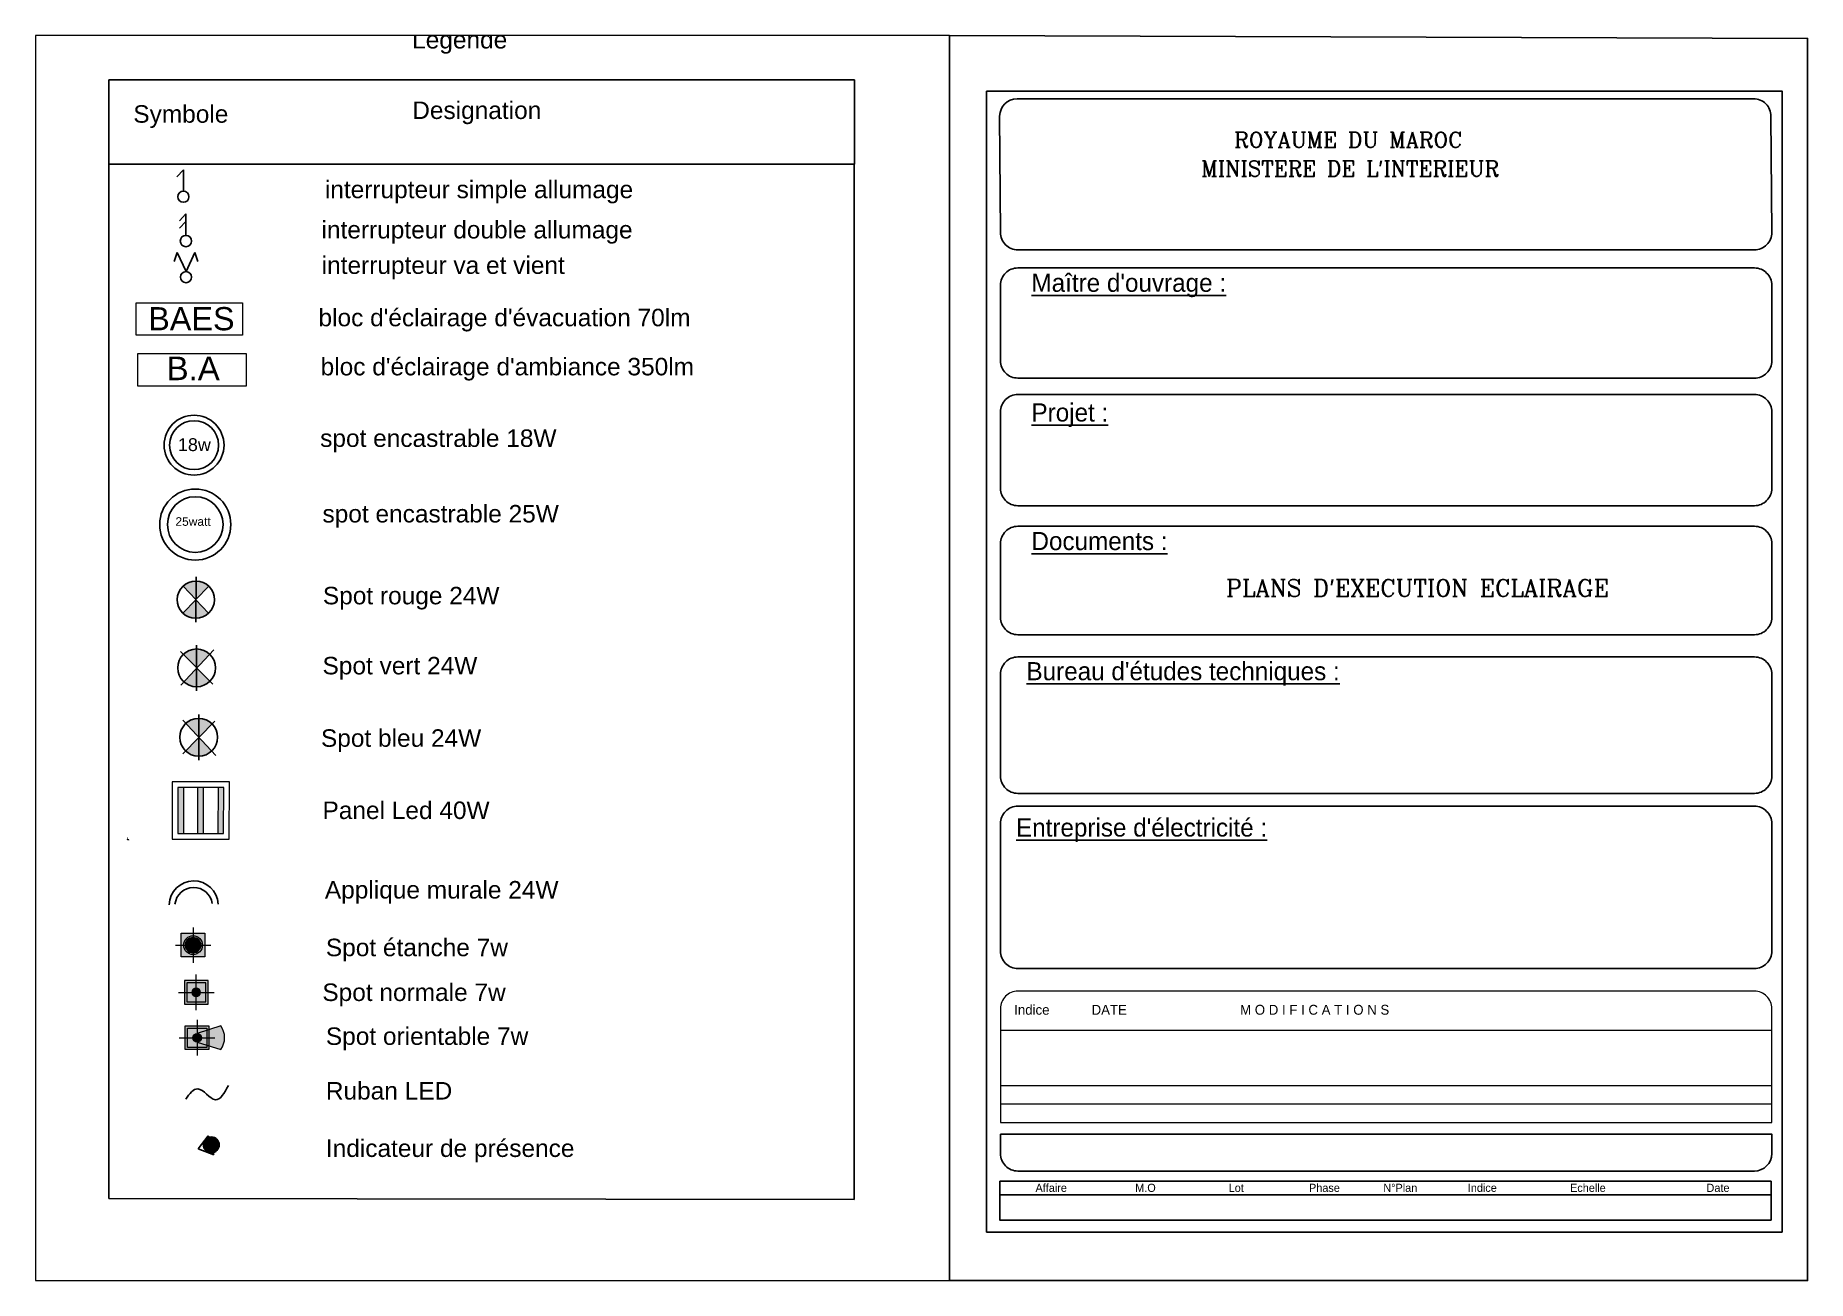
# Paper-space layout 'PG' of a CAD drawing. Header units: millimetres. Extents: x 1 to 8779, y -866 to 2918.
# Drawn here: x 0.5 to 409.3, y 0.7 to 288 of the extents above.
# The model-space entities are those that its viewports show. They can reach past a viewport. Long polylines and large blocks are cut down to what shows.
import ezdxf

# ---------------------------------------------------------------- set-up
doc = ezdxf.new("R2010")
doc.units = ezdxf.units.MM
for name, color, linetype, lineweight, true_color in [('A-TECH-ELEC-VU', 1, 'Continuous', 9, 0xff0000), ('aménagement 2', 250, 'Continuous', 9, 0x333333), ('FAUX PLAFOND OA', 7, 'Continuous', 25, 0xbb5b11)]:
    doc.layers.add(name, color=color, linetype=linetype, lineweight=lineweight, true_color=true_color)
for name, color, linetype in [('BS', 1, 'Continuous'), ('CARTOUCHE', 7, 'Continuous'), ('CIRCUITS ECLAIRAGE', 1, 'Continuous'), ('ECLAIRAGE', 6, 'Continuous'), ('eclairage vision', 1, 'Continuous'), ('ELEC', 7, 'Continuous'), ('ELECTRICITE', 6, 'Continuous'), ('MUR BAS', 7, 'Continuous'), ('SCHUNT-ECL', 20, 'Continuous')]:
    doc.layers.add(name, color=color, linetype=linetype)
doc.layers.add('rev sol_No_stylo__7', color=5, linetype='Continuous', lineweight=35)
doc.styles.add('BATI2C', font='BKANT.TTF')
doc.styles.get("Standard").update_dxf_attribs({"font": 'arial.ttf'})
doc.styles.add('STD', font='arial.ttf')

# ---------------------------------------------------------------- blocks, each defined once
blk = doc.blocks.new('interrupteur simple allumage')
at = {"color": 3}
for p, q in [((0, -27473), (-13941, -42319)), ((0, -73626), (0, -27473))]:
    blk.add_line(p, q, dxfattribs=at)
blk.add_circle((0, -85871), 12245, dxfattribs=at)
blk = doc.blocks.new('interrupteur double allumage')
at = {"color": 3}
for p, q in [((0, -22224), (-14057, -37194)), ((0, -38373), (-14057, -53343)), ((0, -68763), (0, -22224))]:
    blk.add_line(p, q, dxfattribs=at)
blk.add_circle((0, -81109), 12347, dxfattribs=at)
blk = doc.blocks.new('interrupteur va et vient')
at = {"color": 3}
for p, q in [((-54224, 161), (-63058, -26710)), ((-27133, -57936), (-54224, 161)), ((-27143, -57938), (-52, 159)), ((-52, 159), (8782, -26712))]:
    blk.add_line(p, q, dxfattribs=at)
blk.add_circle((-27143, -74945), 17007, dxfattribs=at)
blk = doc.blocks.new('BS')
at = {"layer": 'BS', "color": 5, "lineweight": 20}
blk.add_lwpolyline([(-0.073, 0.734), (0.373, 0.734), (0.373, -0.74), (-0.073, -0.74)], close=True, dxfattribs=at)
at = {"layer": 'BS', "insert": (-0.014, -0.574), "char_height": 0.3211, "width": 1.19868, "attachment_point": 1, "rotation": 90, "style": 'STD'}
blk.add_mtext('BAES', dxfattribs=at)
blk = doc.blocks.new("bloc d'ambiance")
at = {"layer": 'BS', "color": 5, "lineweight": 20}
blk.add_lwpolyline([(22.11, 6.69), (22.11, -6.69), (-22.11, -6.69), (-22.11, 6.69)], close=True, dxfattribs=at)
at = {"layer": 'BS', "insert": (-10.37, 5.39), "char_height": 9.632, "width": 35.9603, "attachment_point": 1, "style": 'STD'}
blk.add_mtext('B.A', dxfattribs=at)
blk = doc.blocks.new('18w')
at = {"layer": 'MUR BAS', "color": 1}
for radius in [46.6, 38.1]:
    blk.add_circle((54837.7, -12071.2), radius, dxfattribs=at)
at = {"layer": 'MUR BAS', "color": 1, "insert": (54812.6, -12060.4), "char_height": 20, "attachment_point": 1}
blk.add_mtext_dynamic_manual_height_columns('18w', width=53.485, gutter_width=100, heights=[0], dxfattribs=at)
blk = doc.blocks.new('25w')
at = {"layer": 'MUR BAS', "color": 5}
for radius in [83, 64.9]:
    blk.add_circle((55048.1, -12065.9), radius, dxfattribs=at)
at = {"layer": 'MUR BAS', "color": 5, "insert": (55001.8, -12048.8), "char_height": 20, "attachment_point": 1}
blk.add_mtext_dynamic_manual_height_columns('25watt', width=88.002, gutter_width=100, heights=[0], dxfattribs=at)
blk = doc.blocks.new('369')
at = {"layer": 'SCHUNT-ECL', "lineweight": 30}
h = blk.add_hatch(color=1, dxfattribs=at)
h.paths.add_polyline_path([(0.006, 0), (0.209, 0, 0.193149), (0.152, 0.142)])
h.paths.add_polyline_path([(-0.145, 0.142, 0.193149), (-0.202, 0), (0, 0)])
at = {"layer": 'ELEC', "color": 1}
blk.add_line((-0.249, 0), (0.249, 0), dxfattribs=at)
at = {"layer": 'ELEC', "color": 6}
for p, q in [((0, 0), (-0.145, 0.142)), ((0.006, 0), (0.152, 0.142))]:
    blk.add_line(p, q, dxfattribs=at)
at = {"layer": 'ELEC', "color": 1}
blk.add_arc((0.003, 0), 0.205, 0, 180, dxfattribs=at)
blk = doc.blocks.new('24')
at = {"layer": 'ELECTRICITE', "color": 3, "linetype": 'Continuous', "rotation": 90.48073587231417}
blk.add_blockref('369', (732.617, -935.947), dxfattribs=at)
at = {"layer": 'ELECTRICITE', "color": 3, "linetype": 'Continuous', "xscale": -1, "rotation": 270.480735872368}
blk.add_blockref('369', (732.617, -935.947), dxfattribs=at)
blk = doc.blocks.new('etanche')
at = {"layer": 'eclairage vision'}
h = blk.add_hatch(color=3, dxfattribs=at)
h.paths.add_polyline_path([(54736.2, -12067.7), (54736.2, -12078.5), (54736.2, -12078.6), (54743.8, -12070.9, 0.196209)])
h.paths.add_polyline_path([(54736.2, -12067.7, 0.190517), (54728.8, -12070.6), (54736.2, -12078.5)])
h.paths.add_polyline_path([(54736.1, -12089.4, 0.192665), (54743.6, -12086.4), (54736.2, -12078.6), (54736.2, -12078.6)])
h.paths.add_polyline_path([(54736.2, -12078.6), (54728.6, -12086.3, 0.194568), (54736.1, -12089.4)])
at = {"layer": 'eclairage vision', "color": 3}
for p, q in [((54745.4, -12069.3), (54727, -12087.9)), ((54727.1, -12068.8), (54746, -12089)), ((54736.2, -12065.5), (54736.1, -12091.6))]:
    blk.add_line(p, q, dxfattribs=at)
blk.add_circle((54736.2, -12078.6), 10.8, dxfattribs=at)
blk = doc.blocks.new('variateur')
at = {"layer": 'eclairage vision'}
h = blk.add_hatch(color=5, dxfattribs=at)
h.paths.add_polyline_path([(54656.2, -12067.7), (54656.1, -12078.4), (54656.2, -12078.5), (54663.7, -12070.8, 0.196209)])
h.paths.add_polyline_path([(54656.2, -12067.7, 0.190517), (54648.8, -12070.6), (54656.1, -12078.4)])
h.paths.add_polyline_path([(54656.1, -12089.3, 0.192665), (54663.6, -12086.4), (54656.2, -12078.5), (54656.1, -12078.6)])
h.paths.add_polyline_path([(54656.1, -12078.6), (54648.6, -12086.2, 0.194568), (54656.1, -12089.3)])
at = {"layer": 'eclairage vision', "color": 5}
for p, q in [((54647, -12068.7), (54666, -12089)), ((54665.3, -12069.2), (54647, -12087.9)), ((54656.2, -12065.5), (54656.1, -12091.5))]:
    blk.add_line(p, q, dxfattribs=at)
blk.add_circle((54656.1, -12078.5), 10.8, dxfattribs=at)
blk = doc.blocks.new('12')
at = {"layer": 'ECLAIRAGE', "lineweight": 0, "ltscale": 0.5}
h = blk.add_hatch(color=1, dxfattribs=at)
h.set_gradient(color1=(255, 0, 0), one_color=1, tint=1)
h.paths.add_polyline_path([(-0.24, 0.215), (-0.24, 0.156), (0.24, 0.156), (0.24, 0.215)])
h.paths.add_polyline_path([(0.24, -0.059), (0.24, 0), (-0.24, 0), (-0.24, -0.059)])
h.paths.add_polyline_path([(-0.24, -0.206), (-0.24, -0.265), (0.24, -0.265), (0.24, -0.206)])
at = {"layer": 'ECLAIRAGE', "color": 1, "lineweight": 0, "ltscale": 0.5}
for p, q in [((-0.24, 0.156), (0.24, 0.156)), ((-0.24, 0), (0.24, 0)), ((-0.24, -0.059), (0.24, -0.059)), ((-0.24, -0.206), (0.24, -0.206))]:
    blk.add_line(p, q, dxfattribs=at)
for points in [[(-0.3, -0.325), (0.3, -0.325), (0.3, 0.275), (-0.3, 0.275)], [(-0.24, -0.265), (0.24, -0.265), (0.24, 0.215), (-0.24, 0.215)]]:
    blk.add_lwpolyline(points, close=True, dxfattribs=at)
blk = doc.blocks.new('SPOT-ETANCHE')
at = {"true_color": 0xffffff}
h = blk.add_hatch(color=7, dxfattribs=at)
h.dxf.hatch_style = 1
h.paths.add_polyline_path([(-0.075, 0.075), (0.075, 0.075), (0.075, -0.075), (-0.075, -0.075)])
h = blk.add_hatch(color=256)
h.dxf.hatch_style = 1
edge = h.paths.add_edge_path()
edge.add_arc((0, 0), 0.05, 0, 360)
for points in [[(-0.1125, 0), (0.1125, 0)], [(0, 0.1125), (0, -0.1125)]]:
    blk.add_lwpolyline(points)
blk.add_lwpolyline([(-0.075, 0.075), (0.075, 0.075), (0.075, -0.075), (-0.075, -0.075)], close=True)
for radius in [0.06, 0.05]:
    blk.add_circle((0, 0), radius)
blk = doc.blocks.new('SPOT-NORMAL')
at = {"true_color": 0xffffff}
h = blk.add_hatch(color=7, dxfattribs=at)
h.dxf.hatch_style = 1
h.paths.add_polyline_path([(-0.075, 0.075), (0.075, 0.075), (0.075, -0.075), (-0.075, -0.075)])
h = blk.add_hatch(color=256)
h.dxf.hatch_style = 1
edge = h.paths.add_edge_path()
edge.add_arc((0, 0), 0.0273, 0, 360)
for points in [[(-0.113, 0), (0.113, 0)], [(0, 0.113), (0, -0.113)]]:
    blk.add_lwpolyline(points)
at = {"flags": 128}
for points in [[(-0.075, 0.075), (0.075, 0.075), (0.075, -0.075), (-0.075, -0.075)], [(-0.061, 0.061), (0.061, 0.061), (0.061, -0.061), (-0.061, -0.061)]]:
    blk.add_lwpolyline(points, close=True, dxfattribs=at)
blk.add_circle((0, 0), 0.0273)
blk = doc.blocks.new('SPOT-ORIENTABLE')
at = {"true_color": 0xffffff}
h = blk.add_hatch(color=7, dxfattribs=at)
h.dxf.hatch_style = 1
h.paths.add_polyline_path([(-0.075, 0.075), (0.075, 0.075), (0.075, -0.075), (-0.075, -0.075)])
h = blk.add_hatch(color=256)
h.dxf.hatch_style = 1
edge = h.paths.add_edge_path()
edge.add_arc((0, 0), 0.0273, 0, 360)
h = blk.add_hatch(color=7, dxfattribs=at)
h.dxf.hatch_style = 1
edge = h.paths.add_edge_path()
edge.add_line((0.15, 0.075), (0, 0.027))
edge.add_line((0, 0.027), (0, -0.027))
edge.add_line((0, -0.027), (0.15, -0.075))
edge.add_arc((0.05, 0), 0.125, 323.1301, 396.8699)
for points in [[(-0.113, 0), (0.113, 0)], [(0, 0.113), (0, -0.113)]]:
    blk.add_lwpolyline(points)
at = {"flags": 128}
for points in [[(-0.075, 0.075), (0.075, 0.075), (0.075, -0.075), (-0.075, -0.075)], [(-0.061, 0.061), (0.061, 0.061), (0.061, -0.061), (-0.061, -0.061)]]:
    blk.add_lwpolyline(points, close=True, dxfattribs=at)
blk.add_lwpolyline([(0.15, 0.075), (0, 0.027), (0, -0.027), (0.15, -0.075, 0.333333)], format="xyb", close=True, dxfattribs=at)
blk.add_circle((0, 0), 0.0273)
blk = doc.blocks.new('A$C05632335')
at = {"layer": 'CIRCUITS ECLAIRAGE'}
h = blk.add_hatch(color=3, dxfattribs=at)
h.dxf.hatch_style = 1
edge = h.paths.add_edge_path()
edge.add_arc((10.8, 15.7), 9.07, 0, 360)
at = {"layer": 'CIRCUITS ECLAIRAGE', "color": 3}
for p, q in [((0, 15.3), (22.6, 15.3)), ((10.8, 0), (0, 15.3)), ((22.6, 15.3), (10.8, 0))]:
    blk.add_line(p, q, dxfattribs=at)
blk.add_circle((10.8, 15.7), 9.07, dxfattribs=at)

msp = doc.modelspace()

# ---------------------------------------------------------------- linework, layer by layer
msp.add_line((35652.46, 24733.632), (35652.46, 28282.217))
at = {"color": 0}
msp.add_line((35652.46, 24733.632), (38208.833, 24729.556), dxfattribs=at)
at = {"color": 7}
msp.add_lwpolyline([(35652.897, 28571.917), (38209.759, 28571.917), (38209.759, 28282.217), (35652.897, 28282.217)], close=True, dxfattribs=at)
at = {"layer": 'aménagement 2'}
for p, q in [((35716.334, 25966.081, -51184.344), (35716.42, 25966.51, -51184.344)), ((35716.989, 25965.993, -51184.353), (35716.485, 25965.438, -51184.353)), ((35716.903, 25965.565, -51184.353), (35716.485, 25965.438, -51184.353)), ((35716.619, 25965.823, -51184.349), (35716.704, 25966.252, -51184.349)), ((35717.273, 25965.735, -51184.358), (35716.77, 25965.18, -51184.358)), ((35717.188, 25965.307, -51184.358), (35716.77, 25965.18, -51184.358)), ((35716.903, 25965.565, -51184.353), (35716.989, 25965.993, -51184.353)), ((35717.558, 25965.477, -51184.362), (35717.054, 25964.922, -51184.362)), ((35717.472, 25965.049, -51184.362), (35717.054, 25964.922, -51184.362)), ((35717.188, 25965.307, -51184.358), (35717.273, 25965.735, -51184.358)), ((35717.843, 25965.219, -51184.367), (35717.339, 25964.664, -51184.367)), ((35717.757, 25964.791, -51184.367), (35717.339, 25964.664, -51184.367)), ((35717.472, 25965.049, -51184.362), (35717.558, 25965.477, -51184.362)), ((35718.127, 25964.961, -51184.371), (35717.623, 25964.405, -51184.371)), ((35718.042, 25964.532, -51184.371), (35717.623, 25964.405, -51184.371)), ((35717.757, 25964.791, -51184.367), (35717.843, 25965.219, -51184.367)), ((35718.412, 25964.703, -51184.376), (35717.908, 25964.147, -51184.376)), ((35718.326, 25964.274, -51184.376), (35717.908, 25964.147, -51184.376)), ((35718.042, 25964.532, -51184.371), (35718.127, 25964.961, -51184.371)), ((35718.696, 25964.445, -51184.38), (35718.193, 25963.889, -51184.38)), ((35718.611, 25964.016, -51184.38), (35718.193, 25963.889, -51184.38)), ((35718.326, 25964.274, -51184.376), (35718.412, 25964.703, -51184.376)), ((35718.611, 25964.016, -51184.38), (35718.696, 25964.445, -51184.38)), ((35720.908, 25963.939, -51184.392), (35718.936, 25964.228, -51184.387)), ((35719.072, 25964.208, -51184.388), (35718.963, 25963.466, -51184.388)), ((35718.963, 25963.466, -51184.388), (35719.235, 25963.837, -51184.388)), ((35719.235, 25963.837, -51184.388), (35719.072, 25964.208, -51184.388)), ((35719.507, 25964.144, -51184.389), (35719.398, 25963.402, -51184.389)), ((35719.398, 25963.402, -51184.389), (35719.67, 25963.773, -51184.389)), ((35719.67, 25963.773, -51184.389), (35719.507, 25964.144, -51184.389)), ((35720.067, 25964.062, -51184.39), (35719.958, 25963.32, -51184.39)), ((35719.958, 25963.32, -51184.39), (35720.23, 25963.691, -51184.39)), ((35720.23, 25963.691, -51184.39), (35720.067, 25964.062, -51184.39))]:
    msp.add_line(p, q, dxfattribs=at)
at = {"layer": 'CIRCUITS ECLAIRAGE', "color": 1}
msp.add_spline([(35916.12, 25074.377), (35957.223, 25109.563), (36017.9, 25072.422), (36062.918, 25121.292)], degree=3, dxfattribs=at)
at = {"layer": 'eclairage vision', "color": 3}
for centre, radius, start, end in [((35943.453, 25739.031), 84.04, 3.1054999, 178.4022848), ((35943.488, 25736.333), 64.53, 7.780131, 173.7276537)]:
    msp.add_arc(centre, radius, start, end, dxfattribs=at)
at = {"layer": 'FAUX PLAFOND OA', "color": 0}
msp.add_line((38208.833, 28282.217), (38208.833, 24729.556), dxfattribs=at)
at = {"layer": 'rev sol_No_stylo__7', "linetype": 'Continuous', "extrusion": (2.2197e-16, -0.017452, 0.999848)}
msp.add_line((35716.672, 25968.72, -51184.296), (35717.208, 25968.642, -51184.297), dxfattribs=at)

# ---------------------------------------------------------------- block references
for name, p, xscale, yscale, zscale in [('interrupteur simple allumage', (35908.107, 28306.196), 0.001575, 0.001575, 0.001575), ('interrupteur double allumage', (35917.032, 28146.674), 0.001575, 0.001575, 0.001575), ('interrupteur va et vient', (35947.679, 27979.191), 0.001125, 0.001125, 0.001125)]:
    msp.add_blockref(name, p, dxfattribs=dict(xscale=xscale, yscale=yscale, zscale=zscale))
at = {"color": 6, "xscale": 8.399999999999999, "yscale": 8.399999999999999, "zscale": 8.399999999999999}
msp.add_blockref("bloc d'ambiance", (35937.894, 27576.995, -0.108), dxfattribs=at)
at = {"layer": 'A-TECH-ELEC-VU', "xscale": 539.5629086637148, "yscale": 539.5629086637148, "zscale": 539.5629086637148}
for name, p in [('SPOT-ETANCHE', (35941.328, 25602.813)), ('SPOT-ORIENTABLE', (35955.159, 25284.862))]:
    msp.add_blockref(name, p, dxfattribs=at)
at = {"layer": 'A-TECH-ELEC-VU', "xscale": -539.5629086637148, "yscale": 539.5629086637148, "zscale": 539.5629086637148, "rotation": 180}
msp.add_blockref('SPOT-NORMAL', (35952.394, 25440.725), dxfattribs=at)
at = {"layer": 'BS', "xscale": 247.5000000000001, "yscale": 247.5000000000001, "zscale": 247.5000000000001, "rotation": 270}
msp.add_blockref('BS', (35929.62, 27788.615), dxfattribs=at)
at = {"layer": 'CIRCUITS ECLAIRAGE', "color": 1, "xscale": 3, "yscale": 3, "zscale": 3, "rotation": 286.7197017475773}
msp.add_blockref('A$C05632335', (35949.437, 24934.979), dxfattribs=at)
at = {"layer": 'eclairage vision'}
for name, p, xscale, yscale, zscale in [('18w', (-84972.379, 53935.405), 2.205, 2.205, 2.205), ('variateur', (-291976.015, 98786.952), 6, 6, 6)]:
    msp.add_blockref(name, p, dxfattribs=dict(at, xscale=xscale, yscale=yscale, zscale=zscale))
at = {"layer": 'eclairage vision', "color": 5, "xscale": 1.47, "yscale": 1.47, "zscale": 1.47}
msp.add_blockref('25w', (-44971.793, 44782.777), dxfattribs=at)
at = {"layer": 'eclairage vision', "lineweight": 0, "xscale": -311.7698733657463, "yscale": 311.7698733657121, "zscale": 311.769873365721, "rotation": 180}
msp.add_blockref('24', (-192456.926, -265010.935), dxfattribs=at)
at = {"layer": 'eclairage vision', "xscale": -6, "yscale": 6, "zscale": 6, "rotation": 180}
msp.add_blockref('etanche', (-292463.734, -45917.498), dxfattribs=at)
at = {"layer": 'SCHUNT-ECL', "lineweight": 0, "xscale": 327.3583670339964, "yscale": 327.3583670339964, "zscale": 327.3583670339964, "rotation": 269.872577147738}
msp.add_blockref('12', (35975.777, 26064.687), dxfattribs=at)

# ---------------------------------------------------------------- texts
at = {"char_height": 60, "attachment_point": 1}
for s, width, heights, insert in [('Legende', 539.72241, [140.243], (36692.732, 28739.573)), ('Symbole', 454.8108, [110.419], (35736.396, 28484.824)), ('Designation', 616.68435, [128.192], (36693.101, 28497.637)), ('interrupteur simple allumage', 1461.54172, [142.761], (36393.466, 28225.923)), ('interrupteur double allumage', 1461.54172, [142.761], (36381.98, 28087.703)), ('interrupteur va et vient', 1461.54172, [142.761], (36382.568, 27966.011)), ("\\pxt8;bloc d'éclairage d'évacuation 70lm", 1365.18814, [167.634], (36371.601, 27786.342, -1190.45)), ("\\pxt8;bloc d'éclairage d'ambiance 350lm", 1342.61623, [167.634], (36378.895, 27617.899, -1190.45)), ('\\pxt8;spot encastrable 18W', 1150.7556, [167.634], (36377.34, 27372.342)), ('\\pxt8;spot encastrable 25W', 1150.7556, [167.634], (36385.315, 27113.092)), ('\\pxt8;Spot rouge 24W', 1150.7556, [167.634], (36386.656, 26832.179)), ('\\pxt8;Spot vert 24W', 1150.7556, [167.634], (36385.398, 26591.846)), ('\\pxt8;Spot bleu 24W', 1150.7556, [167.634], (36380.081, 26343.295)), ('\\pxt8;Panel Led 40W', 1150.7556, [167.634], (36385.343, 26095.453)), ('\\pxt8;Applique murale 24W', 1150.7556, [167.634], (36393.494, 25822.691)), ('\\pxt8;Spot étanche 7w', 1150.7556, [167.634], (36396.914, 25624.802)), ('\\pxt8;Spot normale 7w', 1150.7556, [167.634], (36384.816, 25470.987)), ('\\pxt8;Spot orientable 7w', 1150.7556, [167.634], (36396.914, 25320.355)), ('\\pxt8;Ruban LED', 1150.7556, [167.634], (36396.914, 25132.906)), ('\\pxt8;Indicateur de présence', 1150.7556, [167.634], (36396.914, 24935.844))]:
    msp.add_mtext_dynamic_manual_height_columns(s, width=width, gutter_width=12.5, heights=heights, dxfattribs=dict(at, insert=insert))

psp = doc.layouts.new('PG')

# ---------------------------------------------------------------- linework, layer by layer
at = {"color": 0}
psp.add_lwpolyline([(211.33, 0.66), (409.27, 0.66), (409.27, 287.3), (211.33, 287.99)], close=True, dxfattribs=at)
at = {"layer": 'CARTOUCHE', "color": 0, "linetype": 'Continuous', "lineweight": 20}
for p, q in [((343.06, 67.43), (227.12, 67.43)), ((223.11, 58.48), (401.02, 58.48)), ((223.11, 45.69), (401.02, 45.69)), ((223.11, 41.42), (401.02, 41.42)), ((223.11, 37.16), (401.02, 37.16))]:
    psp.add_line(p, q, dxfattribs=at)
at = {"layer": 'CARTOUCHE', "linetype": 'Continuous', "lineweight": 5, "ltscale": 1.5}
psp.add_lwpolyline([(219.91, 275.15), (403.4, 275.15), (403.4, 11.84), (219.91, 11.84)], close=True, dxfattribs=at)
at = {"layer": 'CARTOUCHE'}
psp.add_lwpolyline([(219.91, 275.15), (403.4, 275.15), (403.4, 11.84), (219.91, 11.84)], close=True, dxfattribs=at)
at = {"layer": 'CARTOUCHE', "color": 0, "linetype": 'Continuous', "lineweight": 25, "flags": 128}
for points in [[(227.12, 238.5), (397, 238.5, 0.414214), (401.02, 242.51), (400.84, 269.38, 0.414232), (396.83, 273.39), (226.94, 273.38, 0.414195), (222.93, 269.37), (223.11, 242.51, 0.414214)], [(223.11, 212.93), (223.11, 230.33, -0.414214), (227.12, 234.34), (397, 234.34, -0.414214), (401.02, 230.33), (401.02, 212.93, -0.414214), (397, 208.92), (227.12, 208.92, -0.414214)], [(223.11, 183.49), (223.11, 201.1, -0.414214), (227.12, 205.12), (397, 205.12, -0.414214), (401.02, 201.1), (401.02, 183.49, -0.414214), (397, 179.47), (227.12, 179.47, -0.414214)], [(223.11, 117.1), (223.11, 140.56, -0.414214), (227.12, 144.57), (397, 144.57, -0.414214), (401.02, 140.56), (401.02, 117.1, -0.414214), (397, 113.09), (227.12, 113.09, -0.414214)]]:
    psp.add_lwpolyline(points, format="xyb", close=True, dxfattribs=at)
at = {"layer": 'CARTOUCHE', "color": 0, "linetype": 'Continuous', "lineweight": 25}
for points in [[(227.12, 174.72, 0.414214), (223.11, 170.71), (223.11, 153.72, 0.414214), (227.12, 149.71), (397, 149.71, 0.414214), (401.02, 153.72), (401.02, 170.71, 0.414214), (397, 174.72)], [(227.12, 110.12, 0.414214), (223.11, 106.1), (223.11, 76.7, 0.414214), (227.12, 72.69), (397, 72.69, 0.414214), (401.02, 76.7), (401.02, 106.1, 0.414214), (397, 110.12)], [(223.11, 34.46), (401.02, 34.46), (401.02, 29.96, -0.414213), (397, 25.94), (227.12, 25.94, -0.414214), (223.11, 29.96)]]:
    psp.add_lwpolyline(points, format="xyb", close=True, dxfattribs=at)
at = {"layer": 'CARTOUCHE', "color": 0, "linetype": 'Continuous', "lineweight": 20, "flags": 128}
psp.add_lwpolyline([(401.02, 37.16), (401.02, 63.42, 0.414214), (397, 67.43), (227.12, 67.43, 0.414214), (223.11, 63.42), (223.11, 37.16)], format="xyb", dxfattribs=at)
at = {"layer": 'CARTOUCHE', "color": 0}
psp.add_lwpolyline([(222.97, 23.58), (385.27, 23.58)], dxfattribs=at)
for points in [[(222.97, 23.58), (400.88, 23.58), (400.88, 20.44), (222.97, 20.44)], [(222.97, 23.58), (400.88, 23.58), (400.87, 14.61), (222.97, 14.61)]]:
    psp.add_lwpolyline(points, close=True, dxfattribs=at)

# ---------------------------------------------------------------- texts
at = {"layer": 'CARTOUCHE', "color": 0, "lineweight": -2, "style": 'BATI2C'}
for s, height, p in [('Indice', 2.281, (226.29, 62.01)), ('DATE', 2.281, (244.14, 62.01)), ('M O D I F I C A T I O N S', 2.2811, (278.39, 62.01))]:
    psp.add_text(s, height=height, dxfattribs=at).set_placement(p)
at = {"layer": 'CARTOUCHE', "color": 0, "lineweight": 0, "char_height": 7.1533, "width": 104.8446, "attachment_point": 1}
for s, insert in [('{\\fRockwell|b0|i0|c0|p18;    \\Fromanc|c0; \\H0.5x;ROYAUME DU MAROC }', (261.5, 265.69)), ("{\\fRockwell|b0|i0|c0|p18; \\Fromanc|c0;\\H0.5x;MINISTERE DE L'INTERIEUR }", (266.78, 259.05))]:
    psp.add_mtext(s, dxfattribs=dict(at, insert=insert))
at = {"layer": 'CARTOUCHE', "color": 116, "lineweight": 25, "true_color": 0x136734, "char_height": 4.1805, "attachment_point": 1, "style": 'BATI2C'}
for s, insert in [("{\\LMaître d'ouvrage :}", (230.27, 233.01)), ('{\\LProjet :}', (230.27, 203.08)), ('{\\LDocuments :}', (230.27, 173.41)), ("{\\LBureau d'études techniques :}", (229.12, 143.38)), ("{\\LEntreprise d'électricité :}", (226.7, 107.3))]:
    psp.add_mtext(s, dxfattribs=dict(at, insert=insert))
at = {"layer": 'CARTOUCHE', "color": 7, "lineweight": 25, "insert": (319.33, 162.45), "char_height": 3.9343, "width": 217.8578, "attachment_point": 2, "style": 'BATI2C'}
psp.add_mtext("\\pxt28.334,31.668;{\\Fromanc|c0;PLANS D'EXECUTION ECLAIRAGE }", dxfattribs=at)
at = {"layer": 'CARTOUCHE', "color": 0, "lineweight": 25, "char_height": 1.874, "attachment_point": 1, "style": 'BATI2C'}
for s, insert in [('Affaire', (231.2, 23)), ('M.O', (254.2, 23)), ('Lot', (275.75, 23)), ('Phase', (294.29, 23)), ('N%%DPlan', (311.43, 23)), ('Indice', (330.91, 23.01)), ('Echelle', (354.5, 23)), ('Date', (385.97, 23))]:
    psp.add_mtext(s, dxfattribs=dict(at, insert=insert))

# ---------------------------------------------------------------- viewports
at = {"layer": '0', "color": 0, "view_target_point": (36924.065, 26743.06)}
psp.add_viewport(center=(105.93, 144.33), size=(210.8, 287.33), view_center_point=(43.992, -154.999), view_height=4272.7162, dxfattribs=at)

doc.saveas('drawing.dxf')
